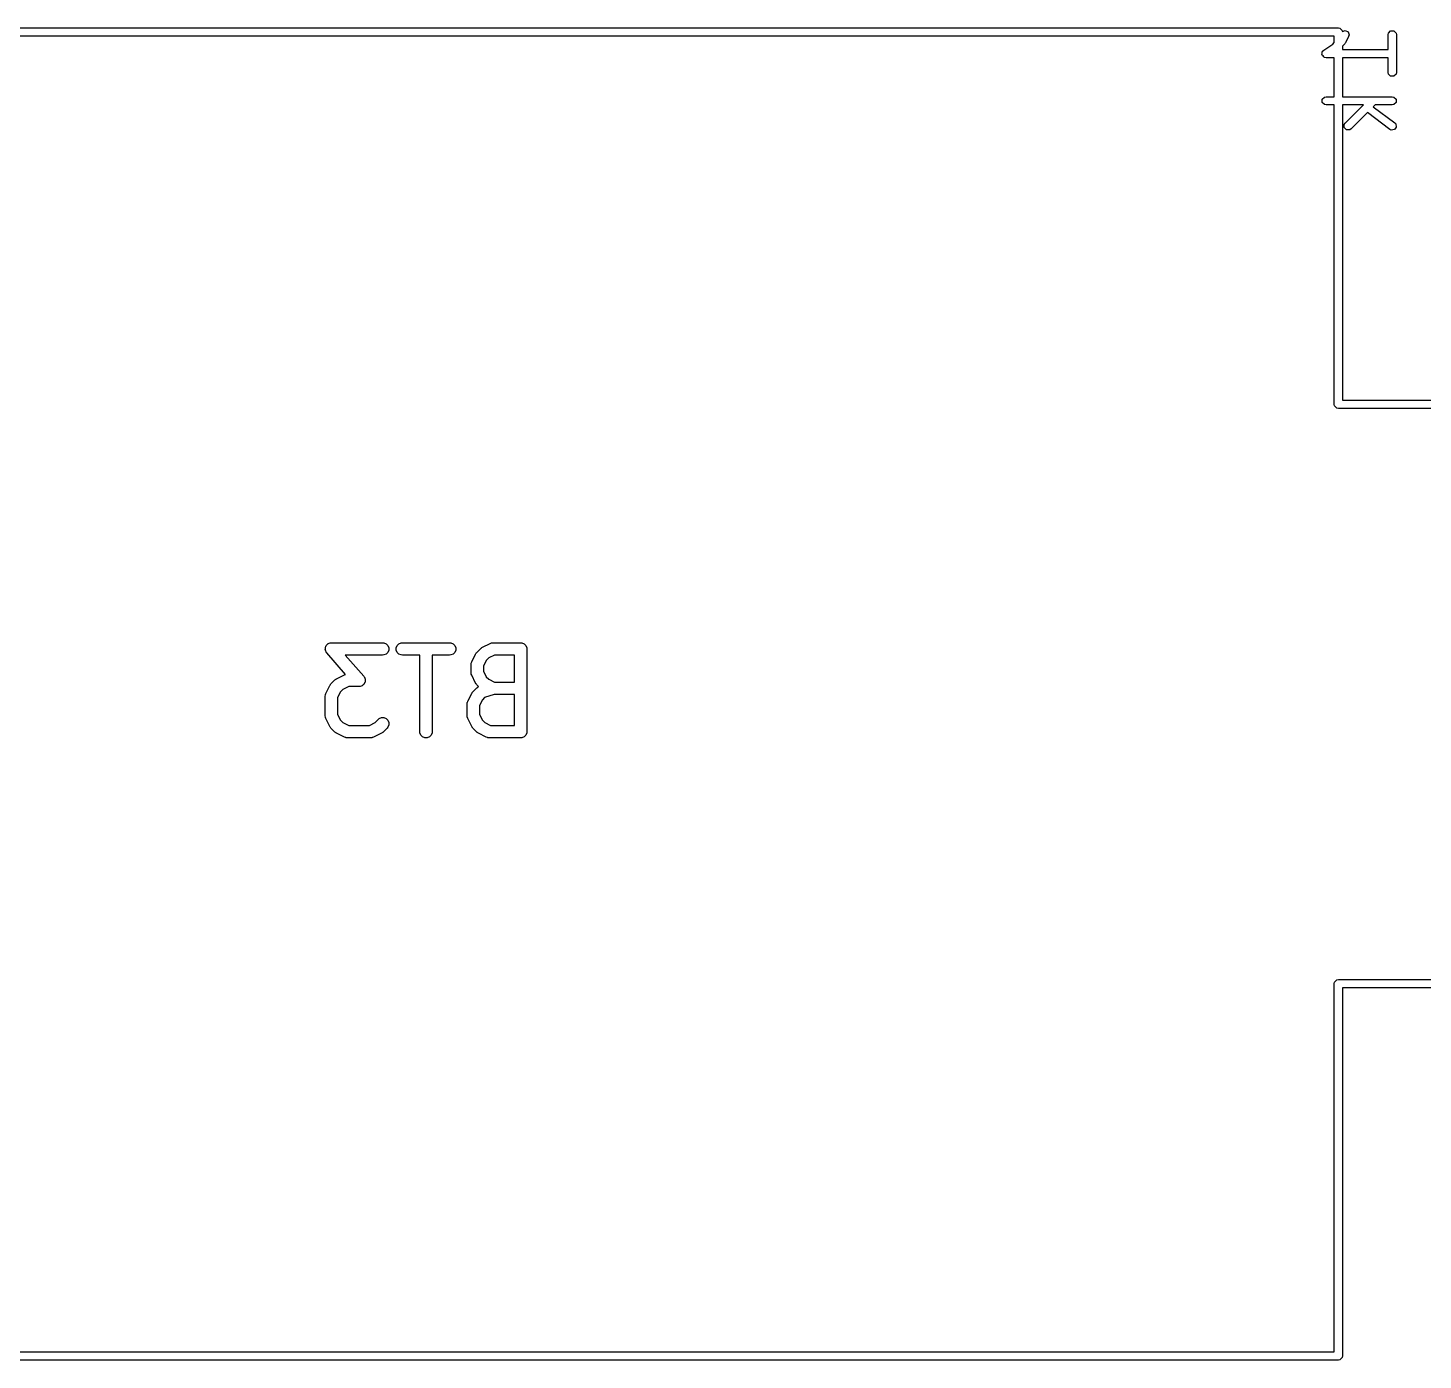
# Model space of a CAD drawing. Header units: inches. Extents: x 0.38 to 5.39, y 0.07 to 3.28.
# Drawn here: x 2.276 to 2.94, y 0.714 to 1.348 of the extents above; entities that cross this region are included whole.
import ezdxf

# ---------------------------------------------------------------- set-up
doc = ezdxf.new("R2010")
doc.units = ezdxf.units.IN
doc.header["$MEASUREMENT"] = 0
doc.layers.add('BLACK', color=250, linetype='CONTINUOUS')

msp = doc.modelspace()

# ---------------------------------------------------------------- linework, layer by layer
at = {"layer": 'BLACK', "linetype": 'CONTINUOUS'}
for p, q in [((2.09646, 1.34779), (2.89961, 1.34779)), ((2.89961, 1.34779), (2.90037, 1.34764)), ((2.90037, 1.34764), (2.90143, 1.34657)), ((2.89765, 1.34385), (2.09728, 1.34385)), ((2.89698, 1.34011), (2.89765, 1.34078)), ((2.89765, 1.34078), (2.89765, 1.34385)), ((2.90143, 1.34657), (2.90153, 1.3461)), ((2.90153, 1.3461), (2.90287, 1.34655)), ((2.903, 1.3407), (2.9028, 1.34045)), ((2.90287, 1.34655), (2.90422, 1.34587)), ((2.9045, 1.3437), (2.903, 1.3407)), ((2.90422, 1.34587), (2.9047, 1.34444)), ((2.9047, 1.34444), (2.9045, 1.3437)), ((2.92326, 1.34458), (2.92341, 1.34534)), ((2.92326, 1.33755), (2.92326, 1.34458)), ((2.92341, 1.34534), (2.92448, 1.3464)), ((2.92448, 1.3464), (2.92599, 1.3464)), ((2.92599, 1.3464), (2.92705, 1.34534)), ((2.92705, 1.34534), (2.9272, 1.34458)), ((2.9272, 1.34458), (2.9272, 1.32658)), ((2.8918, 1.3352), (2.89192, 1.33576)), ((2.89192, 1.33503), (2.8918, 1.3352)), ((2.89192, 1.33634), (2.89206, 1.33648)), ((2.89192, 1.33576), (2.89192, 1.33634)), ((2.89192, 1.33483), (2.89192, 1.33503)), ((2.89232, 1.33442), (2.89192, 1.33483)), ((2.89206, 1.33648), (2.8921, 1.33668)), ((2.8921, 1.33668), (2.89264, 1.33722)), ((2.89264, 1.33395), (2.89232, 1.33442)), ((2.89264, 1.33722), (2.89698, 1.34011)), ((2.90263, 1.34019), (2.90158, 1.33915)), ((2.90158, 1.33915), (2.90158, 1.33755)), ((2.90158, 1.33755), (2.92326, 1.33755)), ((2.9028, 1.34045), (2.90263, 1.34019)), ((2.89284, 1.33391), (2.89264, 1.33395)), ((2.89298, 1.33376), (2.89284, 1.33391)), ((2.89374, 1.33361), (2.89298, 1.33376)), ((2.89765, 1.33361), (2.89374, 1.33361)), ((2.89765, 1.31505), (2.89765, 1.33361)), ((2.92326, 1.33361), (2.90158, 1.33361)), ((2.90158, 1.33361), (2.90158, 1.31505)), ((2.92326, 1.32658), (2.92326, 1.33361)), ((2.92341, 1.32583), (2.92326, 1.32658)), ((2.92448, 1.32477), (2.92341, 1.32583)), ((2.92599, 1.32477), (2.92448, 1.32477)), ((2.92705, 1.32583), (2.92599, 1.32477)), ((2.9272, 1.32658), (2.92705, 1.32583)), ((2.89192, 1.31384), (2.89298, 1.3149)), ((2.89298, 1.3149), (2.89374, 1.31505)), ((2.89374, 1.31505), (2.89765, 1.31505)), ((2.90158, 1.31505), (2.92523, 1.31505)), ((2.92523, 1.31505), (2.92599, 1.3149)), ((2.92599, 1.3149), (2.92705, 1.31384)), ((2.89192, 1.31233), (2.89192, 1.31384)), ((2.89298, 1.31127), (2.89192, 1.31233)), ((2.89374, 1.31112), (2.89298, 1.31127)), ((2.89765, 1.31112), (2.89374, 1.31112)), ((2.89765, 1.16865), (2.89765, 1.31112)), ((2.91148, 1.31112), (2.90158, 1.31112)), ((2.90158, 1.31112), (2.90158, 1.17062)), ((2.90284, 1.30248), (2.91148, 1.31112)), ((2.91342, 1.30749), (2.90563, 1.2997)), ((2.92405, 1.29951), (2.91342, 1.30749)), ((2.91705, 1.31112), (2.91623, 1.3103)), ((2.91623, 1.3103), (2.92641, 1.30266)), ((2.92523, 1.31112), (2.91705, 1.31112)), ((2.92599, 1.31127), (2.92523, 1.31112)), ((2.92705, 1.31233), (2.92599, 1.31127)), ((2.92705, 1.31384), (2.92705, 1.31233)), ((2.90242, 1.30184), (2.90284, 1.30248)), ((2.90242, 1.30033), (2.90242, 1.30184)), ((2.92641, 1.30266), (2.92693, 1.30209)), ((2.92693, 1.30209), (2.92714, 1.3006)), ((2.90348, 1.29927), (2.90242, 1.30033)), ((2.90499, 1.29927), (2.90348, 1.29927)), ((2.90563, 1.2997), (2.90499, 1.29927)), ((2.92474, 1.29918), (2.92405, 1.29951)), ((2.92624, 1.29939), (2.92474, 1.29918)), ((2.92714, 1.3006), (2.92624, 1.29939)), ((2.8978, 1.1679), (2.89765, 1.16865)), ((2.90158, 1.17062), (3.0256, 1.17062)), ((2.89886, 1.16683), (2.8978, 1.1679)), ((2.89961, 1.16669), (2.89886, 1.16683)), ((3.02363, 1.16669), (2.89961, 1.16669)), ((2.42031, 1.05524), (2.42061, 1.05527)), ((2.42061, 1.05527), (2.44498, 1.05527)), ((2.44498, 1.05527), (2.44556, 1.05522)), ((2.45378, 1.05522), (2.45436, 1.05527)), ((2.45436, 1.05527), (2.47685, 1.05527)), ((2.47685, 1.05527), (2.47743, 1.05522)), ((2.4969, 1.05522), (2.49748, 1.05527)), ((2.49748, 1.05527), (2.5106, 1.05527)), ((2.5106, 1.05527), (2.51118, 1.05522)), ((2.41768, 1.05194), (2.41772, 1.05242)), ((2.41772, 1.05185), (2.41768, 1.05194)), ((2.41772, 1.0529), (2.41775, 1.05299)), ((2.41772, 1.05242), (2.41772, 1.0529)), ((2.41772, 1.05175), (2.41772, 1.05185)), ((2.4179, 1.0513), (2.41772, 1.05175)), ((2.41775, 1.05299), (2.41776, 1.05309)), ((2.41776, 1.05309), (2.41797, 1.05352)), ((2.41805, 1.05085), (2.4179, 1.0513)), ((2.41797, 1.05352), (2.41816, 1.05396)), ((2.41813, 1.05073), (2.41805, 1.05085)), ((2.41816, 1.05068), (2.41813, 1.05073)), ((2.41816, 1.05396), (2.41823, 1.05403)), ((2.41821, 1.05063), (2.41816, 1.05068)), ((2.41839, 1.05038), (2.41821, 1.05063)), ((2.41823, 1.05403), (2.41827, 1.05412)), ((2.41827, 1.05412), (2.41863, 1.05444)), ((2.42732, 1.04017), (2.41839, 1.05038)), ((2.41863, 1.05444), (2.41897, 1.05478)), ((2.41897, 1.05478), (2.41906, 1.05482)), ((2.41906, 1.05482), (2.41914, 1.05488)), ((2.41914, 1.05488), (2.41959, 1.05503)), ((2.41959, 1.05503), (2.42004, 1.05522)), ((2.42004, 1.05522), (2.42018, 1.05523)), ((2.42018, 1.05523), (2.42023, 1.05525)), ((2.42023, 1.05525), (2.42031, 1.05524)), ((2.44498, 1.04937), (2.42712, 1.04937)), ((2.42712, 1.04937), (2.43596, 1.03927)), ((2.44556, 1.04943), (2.44498, 1.04937)), ((2.44556, 1.05522), (2.44662, 1.05478)), ((2.44662, 1.04987), (2.44556, 1.04943)), ((2.44662, 1.05478), (2.44744, 1.05396)), ((2.44744, 1.05068), (2.44662, 1.04987)), ((2.44744, 1.05396), (2.44788, 1.0529)), ((2.44788, 1.05175), (2.44744, 1.05068)), ((2.44788, 1.0529), (2.44788, 1.05175)), ((2.45146, 1.0529), (2.4519, 1.05396)), ((2.45146, 1.05175), (2.45146, 1.0529)), ((2.4519, 1.05068), (2.45146, 1.05175)), ((2.4519, 1.05396), (2.45272, 1.05478)), ((2.45272, 1.04987), (2.4519, 1.05068)), ((2.45272, 1.05478), (2.45378, 1.05522)), ((2.45378, 1.04943), (2.45272, 1.04987)), ((2.45436, 1.04937), (2.45378, 1.04943)), ((2.46265, 1.04937), (2.45436, 1.04937)), ((2.46265, 1.01295), (2.46265, 1.04937)), ((2.47685, 1.04937), (2.46856, 1.04937)), ((2.46856, 1.04937), (2.46856, 1.01295)), ((2.47743, 1.04943), (2.47685, 1.04937)), ((2.47743, 1.05522), (2.47849, 1.05478)), ((2.47849, 1.04987), (2.47743, 1.04943)), ((2.47849, 1.05478), (2.47931, 1.05396)), ((2.47931, 1.05068), (2.47849, 1.04987)), ((2.47931, 1.05396), (2.47975, 1.0529)), ((2.47975, 1.05175), (2.47931, 1.05068)), ((2.47975, 1.0529), (2.47975, 1.05175)), ((2.48734, 1.04614), (2.48921, 1.04989)), ((2.48921, 1.04989), (2.48937, 1.05014)), ((2.48937, 1.05014), (2.4894, 1.05021)), ((2.4894, 1.05021), (2.48946, 1.05029)), ((2.48946, 1.05029), (2.48952, 1.05038)), ((2.48952, 1.05038), (2.48958, 1.05043)), ((2.48958, 1.05043), (2.48976, 1.05066)), ((2.48976, 1.05066), (2.49164, 1.05254)), ((2.49164, 1.05254), (2.49187, 1.05272)), ((2.49187, 1.05272), (2.49192, 1.05278)), ((2.49192, 1.05278), (2.49201, 1.05284)), ((2.49201, 1.05284), (2.49209, 1.0529)), ((2.49209, 1.0529), (2.49216, 1.05293)), ((2.49216, 1.05293), (2.49241, 1.05309)), ((2.49241, 1.05309), (2.49616, 1.05496)), ((2.49817, 1.04937), (2.49548, 1.04802)), ((2.49616, 1.05496), (2.4967, 1.05517)), ((2.4967, 1.05517), (2.4968, 1.05518)), ((2.4968, 1.05518), (2.4969, 1.05522)), ((2.50765, 1.04937), (2.49817, 1.04937)), ((2.50765, 1.03653), (2.50765, 1.04937)), ((2.51118, 1.05522), (2.51224, 1.05478)), ((2.51224, 1.05478), (2.51306, 1.05396)), ((2.51306, 1.05396), (2.5135, 1.0529)), ((2.5135, 1.0529), (2.51355, 1.05232)), ((2.51355, 1.05232), (2.51355, 1.01295)), ((2.48703, 1.04482), (2.48708, 1.0454)), ((2.48703, 1.04107), (2.48703, 1.04482)), ((2.48708, 1.0454), (2.48712, 1.0455)), ((2.48712, 1.0455), (2.48713, 1.0456)), ((2.48713, 1.0456), (2.48734, 1.04614)), ((2.49428, 1.04682), (2.49293, 1.04413)), ((2.49293, 1.04413), (2.49293, 1.04177)), ((2.49548, 1.04802), (2.49428, 1.04682)), ((2.4201, 1.0353), (2.42015, 1.03538)), ((2.42015, 1.03538), (2.42021, 1.03544)), ((2.42021, 1.03544), (2.4204, 1.03566)), ((2.4204, 1.03566), (2.42227, 1.03754)), ((2.42227, 1.03754), (2.4225, 1.03772)), ((2.4225, 1.03772), (2.42255, 1.03778)), ((2.42255, 1.03778), (2.42264, 1.03784)), ((2.42264, 1.03784), (2.42272, 1.0379)), ((2.42272, 1.0379), (2.42279, 1.03793)), ((2.42279, 1.03793), (2.42304, 1.03809)), ((2.42304, 1.03809), (2.42679, 1.03997)), ((2.42679, 1.03997), (2.42732, 1.04017)), ((2.43608, 1.03552), (2.43571, 1.03521)), ((2.43596, 1.03927), (2.43614, 1.03902)), ((2.43612, 1.03561), (2.43608, 1.03552)), ((2.43619, 1.03568), (2.43612, 1.03561)), ((2.43614, 1.03902), (2.43619, 1.03896)), ((2.43619, 1.03896), (2.43621, 1.03891)), ((2.43637, 1.03613), (2.43619, 1.03568)), ((2.43621, 1.03891), (2.43629, 1.0388)), ((2.43629, 1.0388), (2.43645, 1.03834)), ((2.43659, 1.03656), (2.43637, 1.03613)), ((2.43645, 1.03834), (2.43663, 1.0379)), ((2.43663, 1.03675), (2.43659, 1.03666)), ((2.43659, 1.03666), (2.43659, 1.03656)), ((2.43663, 1.0379), (2.43663, 1.0378)), ((2.43663, 1.0378), (2.43666, 1.03771)), ((2.43666, 1.03771), (2.43663, 1.03723)), ((2.43663, 1.03723), (2.43663, 1.03675)), ((2.48708, 1.0405), (2.48703, 1.04107)), ((2.48712, 1.0404), (2.48708, 1.0405)), ((2.48713, 1.04029), (2.48712, 1.0404)), ((2.48734, 1.03975), (2.48713, 1.04029)), ((2.48921, 1.036), (2.48734, 1.03975)), ((2.48937, 1.03576), (2.48921, 1.036)), ((2.4894, 1.03568), (2.48937, 1.03576)), ((2.48946, 1.0356), (2.4894, 1.03568)), ((2.48952, 1.03551), (2.48946, 1.0356)), ((2.48958, 1.03546), (2.48952, 1.03551)), ((2.48976, 1.03524), (2.48958, 1.03546)), ((2.49293, 1.04177), (2.49428, 1.03907)), ((2.49428, 1.03907), (2.49548, 1.03788)), ((2.49548, 1.03788), (2.49817, 1.03653)), ((2.49817, 1.03653), (2.50765, 1.03653)), ((2.41766, 1.02982), (2.41772, 1.0304)), ((2.41766, 1.02045), (2.41766, 1.02982)), ((2.41772, 1.0304), (2.41776, 1.0305)), ((2.41776, 1.0306), (2.41797, 1.03115)), ((2.41776, 1.0305), (2.41776, 1.0306)), ((2.41797, 1.03115), (2.41985, 1.03489)), ((2.41985, 1.03489), (2.42, 1.03514)), ((2.42, 1.03514), (2.42003, 1.03521)), ((2.42003, 1.03521), (2.4201, 1.0353)), ((2.42491, 1.03183), (2.42356, 1.02913)), ((2.42356, 1.02913), (2.42356, 1.02115)), ((2.42611, 1.03302), (2.42491, 1.03183)), ((2.42881, 1.03437), (2.42611, 1.03302)), ((2.43373, 1.03437), (2.42881, 1.03437)), ((2.43404, 1.0344), (2.43373, 1.03437)), ((2.43412, 1.0344), (2.43404, 1.0344)), ((2.43417, 1.03441), (2.43412, 1.0344)), ((2.43431, 1.03443), (2.43417, 1.03441)), ((2.43475, 1.03461), (2.43431, 1.03443)), ((2.43521, 1.03477), (2.43475, 1.03461)), ((2.43528, 1.03483), (2.43521, 1.03477)), ((2.43538, 1.03487), (2.43528, 1.03483)), ((2.43571, 1.03521), (2.43538, 1.03487)), ((2.48546, 1.0274), (2.48734, 1.03115)), ((2.48734, 1.03115), (2.48749, 1.03139)), ((2.48749, 1.03139), (2.48752, 1.03147)), ((2.48752, 1.03147), (2.48759, 1.03155)), ((2.48759, 1.03155), (2.48765, 1.03164)), ((2.48765, 1.03164), (2.4877, 1.03169)), ((2.4877, 1.03169), (2.48789, 1.03191)), ((2.48789, 1.03191), (2.48976, 1.03379)), ((2.49063, 1.03437), (2.48976, 1.03524)), ((2.48976, 1.03379), (2.49021, 1.03415)), ((2.49021, 1.03415), (2.49031, 1.0342)), ((2.49031, 1.0342), (2.49039, 1.03426)), ((2.49039, 1.03426), (2.49063, 1.03437)), ((2.49345, 1.02912), (2.4924, 1.02808)), ((2.49796, 1.03062), (2.49345, 1.02912)), ((2.50765, 1.03062), (2.49796, 1.03062)), ((2.50765, 1.0159), (2.50765, 1.03062)), ((2.48515, 1.02608), (2.48521, 1.02665)), ((2.48515, 1.02045), (2.48515, 1.02608)), ((2.48521, 1.02665), (2.48525, 1.02675)), ((2.48525, 1.02675), (2.48526, 1.02686)), ((2.48526, 1.02686), (2.48546, 1.0274)), ((2.4924, 1.02808), (2.49106, 1.02538)), ((2.49106, 1.02538), (2.49106, 1.02115)), ((2.41772, 1.01988), (2.41766, 1.02045)), ((2.41776, 1.01978), (2.41772, 1.01988)), ((2.41776, 1.01967), (2.41776, 1.01978)), ((2.41797, 1.01913), (2.41776, 1.01967)), ((2.41985, 1.01538), (2.41797, 1.01913)), ((2.42356, 1.02115), (2.42491, 1.01845)), ((2.42491, 1.01845), (2.42611, 1.01725)), ((2.42611, 1.01725), (2.42881, 1.0159)), ((2.42881, 1.0159), (2.43866, 1.0159)), ((2.43866, 1.0159), (2.44136, 1.01725)), ((2.44136, 1.01725), (2.4429, 1.01879)), ((2.4429, 1.01879), (2.44334, 1.01916)), ((2.44334, 1.01916), (2.44441, 1.0196)), ((2.44441, 1.0196), (2.44556, 1.0196)), ((2.44556, 1.0196), (2.44662, 1.01916)), ((2.44662, 1.01916), (2.44744, 1.01834)), ((2.44744, 1.01834), (2.44788, 1.01728)), ((2.44788, 1.01613), (2.44744, 1.01506)), ((2.44788, 1.01728), (2.44788, 1.01613)), ((2.48521, 1.01988), (2.48515, 1.02045)), ((2.48525, 1.01978), (2.48521, 1.01988)), ((2.48526, 1.01967), (2.48525, 1.01978)), ((2.48546, 1.01913), (2.48526, 1.01967)), ((2.48734, 1.01538), (2.48546, 1.01913)), ((2.49106, 1.02115), (2.4924, 1.01845)), ((2.4924, 1.01845), (2.4936, 1.01725)), ((2.4936, 1.01725), (2.4963, 1.0159)), ((2.4963, 1.0159), (2.50765, 1.0159)), ((2.42, 1.01513), (2.41985, 1.01538)), ((2.42003, 1.01506), (2.42, 1.01513)), ((2.4201, 1.01498), (2.42003, 1.01506)), ((2.42015, 1.01489), (2.4201, 1.01498)), ((2.42021, 1.01484), (2.42015, 1.01489)), ((2.4204, 1.01461), (2.42021, 1.01484)), ((2.42227, 1.01274), (2.4204, 1.01461)), ((2.4225, 1.01255), (2.42227, 1.01274)), ((2.42255, 1.01249), (2.4225, 1.01255)), ((2.42264, 1.01244), (2.42255, 1.01249)), ((2.42272, 1.01237), (2.42264, 1.01244)), ((2.42279, 1.01234), (2.42272, 1.01237)), ((2.42304, 1.01219), (2.42279, 1.01234)), ((2.42679, 1.01031), (2.42304, 1.01219)), ((2.42733, 1.0101), (2.42679, 1.01031)), ((2.42744, 1.0101), (2.42733, 1.0101)), ((2.42753, 1.01006), (2.42744, 1.0101)), ((2.42811, 1.01), (2.42753, 1.01006)), ((2.43936, 1.01), (2.42811, 1.01)), ((2.43994, 1.01006), (2.43936, 1.01)), ((2.44003, 1.0101), (2.43994, 1.01006)), ((2.44014, 1.0101), (2.44003, 1.0101)), ((2.44068, 1.01031), (2.44014, 1.0101)), ((2.44443, 1.01219), (2.44068, 1.01031)), ((2.44468, 1.01234), (2.44443, 1.01219)), ((2.44475, 1.01237), (2.44468, 1.01234)), ((2.44483, 1.01244), (2.44475, 1.01237)), ((2.44492, 1.01249), (2.44483, 1.01244)), ((2.44497, 1.01255), (2.44492, 1.01249)), ((2.4452, 1.01274), (2.44497, 1.01255)), ((2.44707, 1.01461), (2.4452, 1.01274)), ((2.44744, 1.01506), (2.44707, 1.01461)), ((2.46271, 1.01238), (2.46265, 1.01295)), ((2.46315, 1.01131), (2.46271, 1.01238)), ((2.46397, 1.0105), (2.46315, 1.01131)), ((2.46503, 1.01006), (2.46397, 1.0105)), ((2.46618, 1.01006), (2.46503, 1.01006)), ((2.46725, 1.0105), (2.46618, 1.01006)), ((2.46806, 1.01131), (2.46725, 1.0105)), ((2.4685, 1.01238), (2.46806, 1.01131)), ((2.46856, 1.01295), (2.4685, 1.01238)), ((2.48749, 1.01513), (2.48734, 1.01538)), ((2.48752, 1.01506), (2.48749, 1.01513)), ((2.48759, 1.01498), (2.48752, 1.01506)), ((2.48765, 1.01489), (2.48759, 1.01498)), ((2.4877, 1.01484), (2.48765, 1.01489)), ((2.48789, 1.01461), (2.4877, 1.01484)), ((2.48976, 1.01274), (2.48789, 1.01461)), ((2.48999, 1.01255), (2.48976, 1.01274)), ((2.49004, 1.01249), (2.48999, 1.01255)), ((2.49013, 1.01244), (2.49004, 1.01249)), ((2.49021, 1.01237), (2.49013, 1.01244)), ((2.49028, 1.01234), (2.49021, 1.01237)), ((2.49053, 1.01219), (2.49028, 1.01234)), ((2.49428, 1.01031), (2.49053, 1.01219)), ((2.49482, 1.0101), (2.49428, 1.01031)), ((2.49493, 1.0101), (2.49482, 1.0101)), ((2.49503, 1.01006), (2.49493, 1.0101)), ((2.4956, 1.01), (2.49503, 1.01006)), ((2.5106, 1.01), (2.4956, 1.01)), ((2.51118, 1.01006), (2.5106, 1.01)), ((2.51224, 1.0105), (2.51118, 1.01006)), ((2.51306, 1.01131), (2.51224, 1.0105)), ((2.5135, 1.01238), (2.51306, 1.01131)), ((2.51355, 1.01295), (2.5135, 1.01238)), ((2.89765, 0.89306), (2.8978, 0.89382)), ((2.89765, 0.71787), (2.89765, 0.89306)), ((2.8978, 0.89382), (2.89886, 0.89488)), ((2.89886, 0.89488), (2.89961, 0.89503)), ((2.89961, 0.89503), (3.02363, 0.89503)), ((3.0256, 0.89109), (2.90158, 0.89109)), ((2.90158, 0.89109), (2.90158, 0.7159)), ((2.03544, 0.71787), (2.89765, 0.71787)), ((2.89961, 0.71393), (2.03347, 0.71393)), ((2.90037, 0.71408), (2.89961, 0.71393)), ((2.90143, 0.71514), (2.90037, 0.71408)), ((2.90158, 0.7159), (2.90143, 0.71514))]:
    msp.add_line(p, q, dxfattribs=at)

doc.saveas('drawing.dxf')
